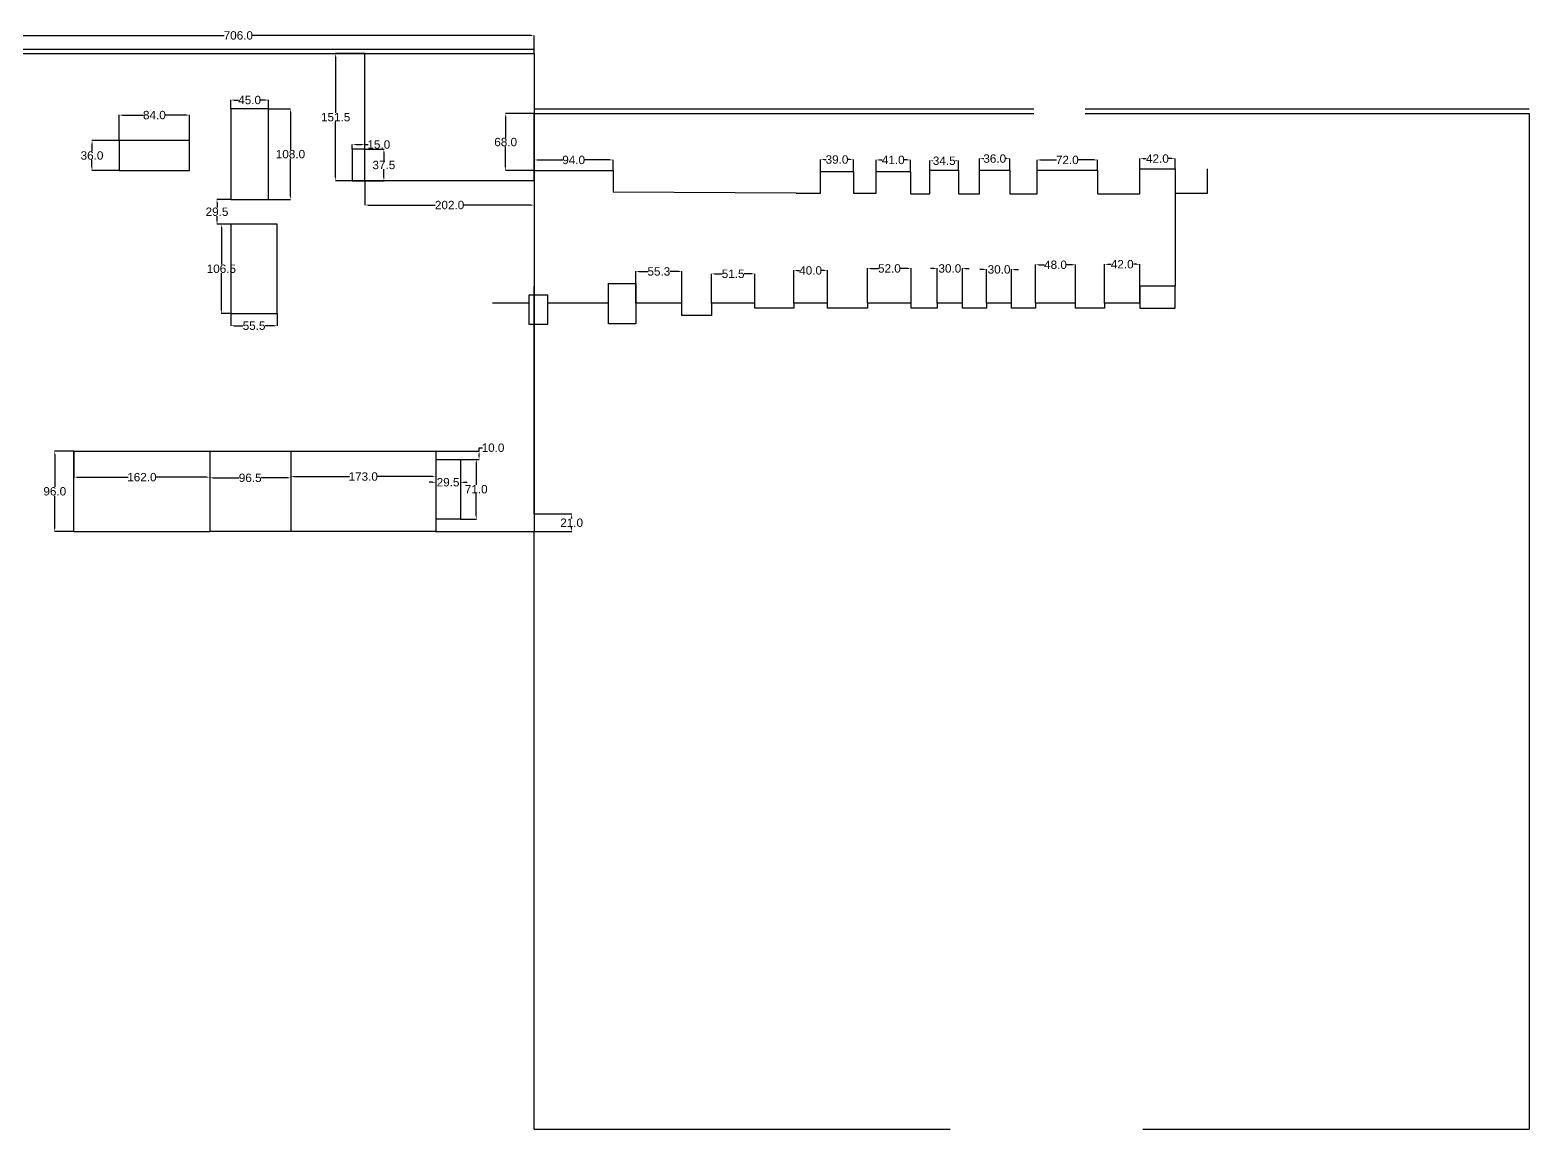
# Model space of a CAD drawing. Header units: inches. Extents: x -870 to 1892, y -713 to 598.
# Drawn here: x 105 to 1892, y -713 to 598 of the extents above; entities that cross this region are included whole.
import ezdxf

# ---------------------------------------------------------------- set-up
doc = ezdxf.new("R2010")
doc.units = ezdxf.units.IN
doc.header["$MEASUREMENT"] = 0
for name, color, linetype in [('Door', 84, 'Continuous'), ('Furniture', 15, 'Continuous'), ('Layer1', 5, 'Continuous'), ('machine guides', 50, 'Continuous'), ('Racks', 140, 'Continuous'), ('Shearing Machine', 100, 'Continuous'), ('Table', 40, 'Continuous'), ('Text', 7, 'Continuous'), ('Walls', 1, 'Continuous')]:
    doc.layers.add(name, color=color, linetype=linetype)
doc.styles.get("Standard").update_dxf_attribs({"font": 'arial.ttf'})
doc.dimstyles.get("Standard").update_dxf_attribs({"dimtxt": 10, "dimasz": 4, "dimexe": 0.18, "dimexo": 0.0625, "dimgap": 0.09, "dimtad": 0, "dimtih": 1, "dimtoh": 1, "dimdec": 1, "dimzin": 0, "dimdsep": 46, "dimtxsty": 'Standard', "dimcen": 0.09, "dimadec": 0, "dimazin": 0, "dimtfac": 1, "dimtdec": 1, "dimtofl": 0, "dimtmove": 0, "dimatfit": 3, "dimfxl": 1, "dimtolj": 1, "dimtzin": 0, "dimarcsym": 0})

# ---------------------------------------------------------------- blocks, each defined once
blk = doc.blocks.new('*D2')
at = {"layer": 'Defpoints', "color": 0, "transparency": 16777216}
for p in [(706, 591.7), (0, 570), (706, 570)]:
    blk.add_point(p, dxfattribs=at)
at = {"layer": 'Text', "color": 0, "lineweight": -2, "transparency": 16777216}
for p, q in [((0, 570.1), (0, 591.8)), ((4, 591.7), (336.1, 591.7)), ((702, 591.7), (369.9, 591.7)), ((706, 570.1), (706, 591.8))]:
    blk.add_line(p, q, dxfattribs=at)
at = {"layer": 'Text', "color": 0, "transparency": 16777216}
for points in [[(4, 592.3), (4, 591), (0, 591.7)], [(702, 592.3), (702, 591), (706, 591.7)]]:
    blk.add_solid(points, dxfattribs=at)
at = {"layer": 'Text', "color": 0, "transparency": 16777216, "insert": (353, 591.7), "char_height": 10, "attachment_point": 5}
blk.add_mtext('\\A1;706.0', dxfattribs=at)
blk = doc.blocks.new('*D13')
at = {"layer": 'Defpoints', "color": 0, "transparency": 16777216}
for p in [(157, 96), (319, 96), (319, 64.9)]:
    blk.add_point(p, dxfattribs=at)
at = {"layer": 'Text', "color": 0, "lineweight": -2, "transparency": 16777216}
for p, q in [((157, 95.9), (157, 64.7)), ((319, 95.9), (319, 64.7)), ((161, 64.9), (221.5, 64.9)), ((315, 64.9), (254.5, 64.9))]:
    blk.add_line(p, q, dxfattribs=at)
at = {"layer": 'Text', "color": 0, "transparency": 16777216}
for points in [[(161, 65.5), (161, 64.2), (157, 64.9)], [(315, 65.5), (315, 64.2), (319, 64.9)]]:
    blk.add_solid(points, dxfattribs=at)
at = {"layer": 'Text', "color": 0, "transparency": 16777216, "insert": (238, 64.9), "char_height": 10, "attachment_point": 5}
blk.add_mtext('\\A1;162.0', dxfattribs=at)
blk = doc.blocks.new('*D14')
at = {"layer": 'Defpoints', "color": 0, "transparency": 16777216}
for p in [(319, 96), (415.5, 96), (415.5, 64.1)]:
    blk.add_point(p, dxfattribs=at)
at = {"layer": 'Text', "color": 0, "lineweight": -2, "transparency": 16777216}
for p, q in [((319, 95.9), (319, 63.9)), ((415.5, 95.9), (415.5, 63.9)), ((323, 64.1), (354.1, 64.1)), ((411.5, 64.1), (380.4, 64.1))]:
    blk.add_line(p, q, dxfattribs=at)
at = {"layer": 'Text', "color": 0, "transparency": 16777216}
for points in [[(323, 64.8), (323, 63.4), (319, 64.1)], [(411.5, 64.8), (411.5, 63.4), (415.5, 64.1)]]:
    blk.add_solid(points, dxfattribs=at)
at = {"layer": 'Text', "color": 0, "transparency": 16777216, "insert": (367.2, 64.1), "char_height": 10, "attachment_point": 5}
blk.add_mtext('\\A1;96.5', dxfattribs=at)
blk = doc.blocks.new('*D15')
at = {"layer": 'Defpoints', "color": 0, "transparency": 16777216}
for p in [(415.5, 96), (588.5, 96), (588.5, 65.6)]:
    blk.add_point(p, dxfattribs=at)
at = {"layer": 'Text', "color": 0, "lineweight": -2, "transparency": 16777216}
for p, q in [((415.5, 95.9), (415.5, 65.4)), ((588.5, 95.9), (588.5, 65.4)), ((419.5, 65.6), (485.5, 65.6)), ((584.5, 65.6), (518.5, 65.6))]:
    blk.add_line(p, q, dxfattribs=at)
at = {"layer": 'Text', "color": 0, "transparency": 16777216}
for points in [[(419.5, 66.3), (419.5, 65), (415.5, 65.6)], [(584.5, 66.3), (584.5, 65), (588.5, 65.6)]]:
    blk.add_solid(points, dxfattribs=at)
at = {"layer": 'Text', "color": 0, "transparency": 16777216, "insert": (502, 65.6), "char_height": 10, "attachment_point": 5}
blk.add_mtext('\\A1;173.0', dxfattribs=at)
blk = doc.blocks.new('*D16')
at = {"layer": 'Defpoints', "color": 0, "transparency": 16777216}
for p in [(157, 96), (134.1, 0), (157, 0)]:
    blk.add_point(p, dxfattribs=at)
at = {"layer": 'Text', "color": 0, "lineweight": -2, "transparency": 16777216}
for p, q in [((156.9, 96), (133.9, 96)), ((134.1, 92), (134.1, 53.2)), ((134.1, 4), (134.1, 42.8)), ((156.9, 0), (133.9, 0))]:
    blk.add_line(p, q, dxfattribs=at)
at = {"layer": 'Text', "color": 0, "transparency": 16777216}
for points in [[(133.4, 92), (134.7, 92), (134.1, 96)], [(133.4, 4), (134.7, 4), (134.1, 0)]]:
    blk.add_solid(points, dxfattribs=at)
at = {"layer": 'Text', "color": 0, "transparency": 16777216, "insert": (134.1, 48), "char_height": 10, "attachment_point": 5}
blk.add_mtext('\\A1;96.0', dxfattribs=at)
blk = doc.blocks.new('*D17')
at = {"layer": 'Defpoints', "color": 0, "transparency": 16777216}
for p in [(327.6, 396.1), (344, 396.1), (344, 366.6)]:
    blk.add_point(p, dxfattribs=at)
at = {"layer": 'Text', "color": 0, "lineweight": -2, "transparency": 16777216}
for p, q in [((343.9, 396.1), (327.4, 396.1)), ((327.6, 392.1), (327.6, 386.6)), ((327.6, 370.6), (327.6, 376.2)), ((343.9, 366.6), (327.4, 366.6))]:
    blk.add_line(p, q, dxfattribs=at)
at = {"layer": 'Text', "color": 0, "transparency": 16777216}
for points in [[(326.9, 392.1), (328.3, 392.1), (327.6, 396.1)], [(326.9, 370.6), (328.3, 370.6), (327.6, 366.6)]]:
    blk.add_solid(points, dxfattribs=at)
at = {"layer": 'Text', "color": 0, "transparency": 16777216, "insert": (327.6, 381.4), "char_height": 10, "attachment_point": 5}
blk.add_mtext('\\A1;29.5', dxfattribs=at)
blk = doc.blocks.new('*D18')
at = {"layer": 'Defpoints', "color": 0, "transparency": 16777216}
for p in [(389, 504.1), (415.2, 504.1), (389, 396.1)]:
    blk.add_point(p, dxfattribs=at)
at = {"layer": 'Text', "color": 0, "lineweight": -2, "transparency": 16777216}
for p, q in [((389.1, 504.1), (415.4, 504.1)), ((415.2, 500.1), (415.2, 455.3)), ((415.2, 400.1), (415.2, 444.9)), ((389.1, 396.1), (415.4, 396.1))]:
    blk.add_line(p, q, dxfattribs=at)
at = {"layer": 'Text', "color": 0, "transparency": 16777216}
for points in [[(414.6, 500.1), (415.9, 500.1), (415.2, 504.1)], [(414.6, 400.1), (415.9, 400.1), (415.2, 396.1)]]:
    blk.add_solid(points, dxfattribs=at)
at = {"layer": 'Text', "color": 0, "transparency": 16777216, "insert": (415.2, 450.1), "char_height": 10, "attachment_point": 5}
blk.add_mtext('\\A1;108.0', dxfattribs=at)
blk = doc.blocks.new('*D19')
at = {"layer": 'Defpoints', "color": 0, "transparency": 16777216}
for p in [(344, 514.7), (344, 504.1), (389, 504.1)]:
    blk.add_point(p, dxfattribs=at)
at = {"layer": 'Text', "color": 0, "lineweight": -2, "transparency": 16777216}
for p, q in [((344, 504.2), (344, 514.8)), ((348, 514.7), (353.2, 514.7)), ((385, 514.7), (379.8, 514.7)), ((389, 504.2), (389, 514.8))]:
    blk.add_line(p, q, dxfattribs=at)
at = {"layer": 'Text', "color": 0, "transparency": 16777216}
for points in [[(348, 515.3), (348, 514), (344, 514.7)], [(385, 515.3), (385, 514), (389, 514.7)]]:
    blk.add_solid(points, dxfattribs=at)
at = {"layer": 'Text', "color": 0, "transparency": 16777216, "insert": (366.5, 514.7), "char_height": 10, "attachment_point": 5}
blk.add_mtext('\\A1;45.0', dxfattribs=at)
blk = doc.blocks.new('*D20')
at = {"layer": 'Defpoints', "color": 0, "transparency": 16777216}
for p in [(344, 260.1), (399.5, 260.1), (399.5, 245.5)]:
    blk.add_point(p, dxfattribs=at)
at = {"layer": 'Text', "color": 0, "lineweight": -2, "transparency": 16777216}
for p, q in [((344, 260.1), (344, 245.3)), ((399.5, 260.1), (399.5, 245.3)), ((348, 245.5), (358.6, 245.5)), ((395.5, 245.5), (384.9, 245.5))]:
    blk.add_line(p, q, dxfattribs=at)
at = {"layer": 'Text', "color": 0, "transparency": 16777216}
for points in [[(348, 246.1), (348, 244.8), (344, 245.5)], [(395.5, 246.1), (395.5, 244.8), (399.5, 245.5)]]:
    blk.add_solid(points, dxfattribs=at)
at = {"layer": 'Text', "color": 0, "transparency": 16777216, "insert": (371.8, 245.5), "char_height": 10, "attachment_point": 5}
blk.add_mtext('\\A1;55.5', dxfattribs=at)
blk = doc.blocks.new('*D21')
at = {"layer": 'Defpoints', "color": 0, "transparency": 16777216}
for p in [(344, 366.6), (332.8, 260.1), (344, 260.1)]:
    blk.add_point(p, dxfattribs=at)
at = {"layer": 'Text', "color": 0, "lineweight": -2, "transparency": 16777216}
for p, q in [((343.9, 366.6), (332.6, 366.6)), ((332.8, 362.6), (332.8, 318.6)), ((332.8, 264.1), (332.8, 308.2)), ((343.9, 260.1), (332.6, 260.1))]:
    blk.add_line(p, q, dxfattribs=at)
at = {"layer": 'Text', "color": 0, "transparency": 16777216}
for points in [[(332.2, 362.6), (333.5, 362.6), (332.8, 366.6)], [(332.2, 264.1), (333.5, 264.1), (332.8, 260.1)]]:
    blk.add_solid(points, dxfattribs=at)
at = {"layer": 'Text', "color": 0, "transparency": 16777216, "insert": (332.8, 313.4), "char_height": 10, "attachment_point": 5}
blk.add_mtext('\\A1;106.5', dxfattribs=at)
blk = doc.blocks.new('*D22')
at = {"layer": 'Defpoints', "color": 0, "transparency": 16777216}
for p in [(504, 570), (469.1, 418.5), (504, 418.5)]:
    blk.add_point(p, dxfattribs=at)
at = {"layer": 'Text', "color": 0, "lineweight": -2, "transparency": 16777216}
for p, q in [((503.9, 570), (469, 570)), ((469.1, 566), (469.1, 499.4)), ((469.1, 422.5), (469.1, 489.1)), ((503.9, 418.5), (469, 418.5))]:
    blk.add_line(p, q, dxfattribs=at)
at = {"layer": 'Text', "color": 0, "transparency": 16777216}
for points in [[(468.5, 566), (469.8, 566), (469.1, 570)], [(468.5, 422.5), (469.8, 422.5), (469.1, 418.5)]]:
    blk.add_solid(points, dxfattribs=at)
at = {"layer": 'Text', "color": 0, "transparency": 16777216, "insert": (469.1, 494.2), "char_height": 10, "attachment_point": 5}
blk.add_mtext('\\A1;151.5', dxfattribs=at)
blk = doc.blocks.new('*D23')
at = {"layer": 'Defpoints', "color": 0, "transparency": 16777216}
for p in [(504, 418.5), (706, 418.5), (706, 389.4)]:
    blk.add_point(p, dxfattribs=at)
at = {"layer": 'Text', "color": 0, "lineweight": -2, "transparency": 16777216}
for p, q in [((504, 418.4), (504, 389.2)), ((706, 418.4), (706, 389.2)), ((508, 389.4), (588, 389.4)), ((702, 389.4), (622, 389.4))]:
    blk.add_line(p, q, dxfattribs=at)
at = {"layer": 'Text', "color": 0, "transparency": 16777216}
for points in [[(508, 390), (508, 388.7), (504, 389.4)], [(702, 390), (702, 388.7), (706, 389.4)]]:
    blk.add_solid(points, dxfattribs=at)
at = {"layer": 'Text', "color": 0, "transparency": 16777216, "insert": (605, 389.4), "char_height": 10, "attachment_point": 5}
blk.add_mtext('\\A1;202.0', dxfattribs=at)
blk = doc.blocks.new('*D35')
at = {"layer": 'Defpoints', "color": 0, "transparency": 16777216}
for p in [(588.5, 96), (640.3, 96), (588.5, 86)]:
    blk.add_point(p, dxfattribs=at)
at = {"layer": 'Text', "color": 0, "lineweight": -2, "transparency": 16777216}
for p, q in [((588.6, 96), (640.4, 96)), ((640.3, 96), (640.3, 100)), ((640.3, 100), (644.3, 100)), ((640.3, 90), (640.3, 92)), ((588.6, 86), (640.4, 86))]:
    blk.add_line(p, q, dxfattribs=at)
at = {"layer": 'Text', "color": 0, "transparency": 16777216}
for points in [[(639.6, 92), (640.9, 92), (640.3, 96)], [(639.6, 90), (640.9, 90), (640.3, 86)]]:
    blk.add_solid(points, dxfattribs=at)
at = {"layer": 'Text', "color": 0, "transparency": 16777216, "insert": (656.8, 100), "char_height": 10, "attachment_point": 5}
blk.add_mtext('\\A1;10.0', dxfattribs=at)
blk = doc.blocks.new('*D36')
at = {"layer": 'Defpoints', "color": 0, "transparency": 16777216}
for p in [(588.5, 86), (618, 86), (588.5, 58.8)]:
    blk.add_point(p, dxfattribs=at)
at = {"layer": 'Text', "color": 0, "lineweight": -2, "transparency": 16777216}
for p, q in [((588.5, 85.9), (588.5, 58.6)), ((618, 85.9), (618, 58.6)), ((584.5, 58.8), (580.5, 58.8)), ((622, 58.8), (626, 58.8))]:
    blk.add_line(p, q, dxfattribs=at)
at = {"layer": 'Text', "color": 0, "transparency": 16777216}
for points in [[(584.5, 59.5), (584.5, 58.1), (588.5, 58.8)], [(622, 59.5), (622, 58.1), (618, 58.8)]]:
    blk.add_solid(points, dxfattribs=at)
at = {"layer": 'Text', "color": 0, "transparency": 16777216, "insert": (603.2, 58.8), "char_height": 10, "attachment_point": 5}
blk.add_mtext('\\A1;29.5', dxfattribs=at)
blk = doc.blocks.new('*D37')
at = {"layer": 'Defpoints', "color": 0, "transparency": 16777216}
for p in [(618, 86), (618, 15), (636.8, 15)]:
    blk.add_point(p, dxfattribs=at)
at = {"layer": 'Text', "color": 0, "lineweight": -2, "transparency": 16777216}
for p, q in [((618.1, 86), (637, 86)), ((636.8, 82), (636.8, 55.7)), ((636.8, 19), (636.8, 45.3)), ((618.1, 15), (637, 15))]:
    blk.add_line(p, q, dxfattribs=at)
at = {"layer": 'Text', "color": 0, "transparency": 16777216}
for points in [[(636.1, 82), (637.5, 82), (636.8, 86)], [(636.1, 19), (637.5, 19), (636.8, 15)]]:
    blk.add_solid(points, dxfattribs=at)
at = {"layer": 'Text', "color": 0, "transparency": 16777216, "insert": (636.8, 50.5), "char_height": 10, "attachment_point": 5}
blk.add_mtext('\\A1;71.0', dxfattribs=at)
blk = doc.blocks.new('*D38')
at = {"layer": 'Defpoints', "color": 0, "transparency": 16777216}
for p in [(504, 456), (526.6, 456), (504, 418.5)]:
    blk.add_point(p, dxfattribs=at)
at = {"layer": 'Text', "color": 0, "lineweight": -2, "transparency": 16777216}
for p, q in [((504.1, 456), (526.8, 456)), ((526.6, 452), (526.6, 442.4)), ((526.6, 422.5), (526.6, 432.1)), ((504.1, 418.5), (526.8, 418.5))]:
    blk.add_line(p, q, dxfattribs=at)
at = {"layer": 'Text', "color": 0, "transparency": 16777216}
for points in [[(525.9, 452), (527.3, 452), (526.6, 456)], [(525.9, 422.5), (527.3, 422.5), (526.6, 418.5)]]:
    blk.add_solid(points, dxfattribs=at)
at = {"layer": 'Text', "color": 0, "transparency": 16777216, "insert": (526.6, 437.2), "char_height": 10, "attachment_point": 5}
blk.add_mtext('\\A1;37.5', dxfattribs=at)
blk = doc.blocks.new('*D39')
at = {"layer": 'Defpoints', "color": 0, "transparency": 16777216}
for p in [(489, 456), (504, 461.6), (504, 456)]:
    blk.add_point(p, dxfattribs=at)
at = {"layer": 'Text', "color": 0, "lineweight": -2, "transparency": 16777216}
for p, q in [((489, 456.1), (489, 461.7)), ((493, 461.6), (500, 461.6)), ((504, 456.1), (504, 461.7)), ((504, 461.6), (508, 461.6))]:
    blk.add_line(p, q, dxfattribs=at)
at = {"layer": 'Text', "color": 0, "transparency": 16777216}
for points in [[(493, 462.2), (493, 460.9), (489, 461.6)], [(500, 462.2), (500, 460.9), (504, 461.6)]]:
    blk.add_solid(points, dxfattribs=at)
at = {"layer": 'Text', "color": 0, "transparency": 16777216, "insert": (520.6, 461.6), "char_height": 10, "attachment_point": 5}
blk.add_mtext('\\A1;15.0', dxfattribs=at)
blk = doc.blocks.new('*D40')
at = {"layer": 'Defpoints', "color": 0, "transparency": 16777216}
for p in [(294.9, 496.7), (210.9, 466.5), (294.9, 466.5)]:
    blk.add_point(p, dxfattribs=at)
at = {"layer": 'Text', "color": 0, "lineweight": -2, "transparency": 16777216}
for p, q in [((210.9, 466.6), (210.9, 496.9)), ((214.9, 496.7), (239.8, 496.7)), ((290.9, 496.7), (266, 496.7)), ((294.9, 466.6), (294.9, 496.9))]:
    blk.add_line(p, q, dxfattribs=at)
at = {"layer": 'Text', "color": 0, "transparency": 16777216}
for points in [[(214.9, 497.4), (214.9, 496.1), (210.9, 496.7)], [(290.9, 497.4), (290.9, 496.1), (294.9, 496.7)]]:
    blk.add_solid(points, dxfattribs=at)
at = {"layer": 'Text', "color": 0, "transparency": 16777216, "insert": (252.9, 496.7), "char_height": 10, "attachment_point": 5}
blk.add_mtext('\\A1;84.0', dxfattribs=at)
blk = doc.blocks.new('*D41')
at = {"layer": 'Defpoints', "color": 0, "transparency": 16777216}
for p in [(178.5, 466.5), (210.9, 466.5), (210.9, 430.5)]:
    blk.add_point(p, dxfattribs=at)
at = {"layer": 'Text', "color": 0, "lineweight": -2, "transparency": 16777216}
for p, q in [((210.8, 466.5), (178.4, 466.5)), ((178.5, 462.5), (178.5, 453.7)), ((210.8, 430.5), (178.4, 430.5)), ((178.5, 434.5), (178.5, 443.3))]:
    blk.add_line(p, q, dxfattribs=at)
at = {"layer": 'Text', "color": 0, "transparency": 16777216}
for points in [[(177.9, 462.5), (179.2, 462.5), (178.5, 466.5)], [(177.9, 434.5), (179.2, 434.5), (178.5, 430.5)]]:
    blk.add_solid(points, dxfattribs=at)
at = {"layer": 'Text', "color": 0, "transparency": 16777216, "insert": (178.5, 448.5), "char_height": 10, "attachment_point": 5}
blk.add_mtext('\\A1;36.0', dxfattribs=at)
blk = doc.blocks.new('*D44')
at = {"layer": 'Defpoints', "color": 0, "transparency": 16777216}
for p in [(706, 21), (750.6, 21), (706, 0)]:
    blk.add_point(p, dxfattribs=at)
at = {"layer": 'Door', "color": 0, "lineweight": -2, "transparency": 16777216}
for p, q in [((706.1, 21), (750.8, 21)), ((706.1, 0), (750.8, 0)), ((750.6, 17), (750.6, 15.7)), ((750.6, 4), (750.6, 5.3))]:
    blk.add_line(p, q, dxfattribs=at)
at = {"layer": 'Door', "color": 0, "transparency": 16777216}
for points in [[(749.9, 17), (751.2, 17), (750.6, 21)], [(749.9, 4), (751.2, 4), (750.6, 0)]]:
    blk.add_solid(points, dxfattribs=at)
at = {"layer": 'Door', "color": 0, "transparency": 16777216, "insert": (750.6, 10.5), "char_height": 10, "attachment_point": 5}
blk.add_mtext('\\A1;21.0', dxfattribs=at)
blk = doc.blocks.new('*D46')
at = {"layer": 'Defpoints', "color": 0, "transparency": 16777216}
for p in [(706, 443.2), (706, 430.5), (800, 430.5)]:
    blk.add_point(p, dxfattribs=at)
at = {"layer": 'machine guides', "color": 0, "lineweight": -2, "transparency": 16777216}
for p, q in [((706, 430.6), (706, 443.4)), ((710, 443.2), (739.9, 443.2)), ((796, 443.2), (766.1, 443.2)), ((800, 430.6), (800, 443.4))]:
    blk.add_line(p, q, dxfattribs=at)
at = {"layer": 'machine guides', "color": 0, "transparency": 16777216}
for points in [[(710, 443.9), (710, 442.6), (706, 443.2)], [(796, 443.9), (796, 442.6), (800, 443.2)]]:
    blk.add_solid(points, dxfattribs=at)
at = {"layer": 'machine guides', "color": 0, "transparency": 16777216, "insert": (753, 443.2), "char_height": 10, "attachment_point": 5}
blk.add_mtext('\\A1;94.0', dxfattribs=at)
blk = doc.blocks.new('*D47')
at = {"layer": 'Defpoints', "color": 0, "transparency": 16777216}
for p in [(1047.6, 429.5), (1086.6, 443.7), (1086.6, 429.5)]:
    blk.add_point(p, dxfattribs=at)
at = {"layer": 'machine guides', "color": 0, "lineweight": -2, "transparency": 16777216}
for p, q in [((1047.6, 429.5), (1047.6, 443.9)), ((1051.6, 443.7), (1054, 443.7)), ((1082.6, 443.7), (1080.1, 443.7)), ((1086.6, 429.5), (1086.6, 443.9))]:
    blk.add_line(p, q, dxfattribs=at)
at = {"layer": 'machine guides', "color": 0, "transparency": 16777216}
for points in [[(1051.6, 444.4), (1051.6, 443.1), (1047.6, 443.7)], [(1082.6, 444.4), (1082.6, 443.1), (1086.6, 443.7)]]:
    blk.add_solid(points, dxfattribs=at)
at = {"layer": 'machine guides', "color": 0, "transparency": 16777216, "insert": (1067.1, 443.7), "char_height": 10, "attachment_point": 5}
blk.add_mtext('\\A1;39.0', dxfattribs=at)
blk = doc.blocks.new('*D48')
at = {"layer": 'Defpoints', "color": 0, "transparency": 16777216}
for p in [(1113.7, 429.5), (1154.7, 443.2), (1154.7, 429.5)]:
    blk.add_point(p, dxfattribs=at)
at = {"layer": 'machine guides', "color": 0, "lineweight": -2, "transparency": 16777216}
for p, q in [((1113.7, 429.5), (1113.7, 443.4)), ((1117.7, 443.2), (1120.9, 443.2)), ((1150.7, 443.2), (1147.4, 443.2)), ((1154.7, 429.5), (1154.7, 443.4))]:
    blk.add_line(p, q, dxfattribs=at)
at = {"layer": 'machine guides', "color": 0, "transparency": 16777216}
for points in [[(1117.7, 443.9), (1117.7, 442.6), (1113.7, 443.2)], [(1150.7, 443.9), (1150.7, 442.6), (1154.7, 443.2)]]:
    blk.add_solid(points, dxfattribs=at)
at = {"layer": 'machine guides', "color": 0, "transparency": 16777216, "insert": (1134.2, 443.2), "char_height": 10, "attachment_point": 5}
blk.add_mtext('\\A1;41.0', dxfattribs=at)
blk = doc.blocks.new('*D49')
at = {"layer": 'Defpoints', "color": 0, "transparency": 16777216}
for p in [(1177.7, 431.1), (1212.2, 442.2), (1212.2, 431.1)]:
    blk.add_point(p, dxfattribs=at)
at = {"layer": 'machine guides', "color": 0, "lineweight": -2, "transparency": 16777216}
for p, q in [((1177.7, 431.1), (1177.7, 442.4)), ((1181.7, 442.2), (1181.8, 442.2)), ((1208.2, 442.2), (1208.1, 442.2)), ((1212.2, 431.1), (1212.2, 442.4))]:
    blk.add_line(p, q, dxfattribs=at)
at = {"layer": 'machine guides', "color": 0, "transparency": 16777216}
for points in [[(1181.7, 442.9), (1181.7, 441.6), (1177.7, 442.2)], [(1208.2, 442.9), (1208.2, 441.6), (1212.2, 442.2)]]:
    blk.add_solid(points, dxfattribs=at)
at = {"layer": 'machine guides', "color": 0, "transparency": 16777216, "insert": (1195, 442.2), "char_height": 10, "attachment_point": 5}
blk.add_mtext('\\A1;34.5', dxfattribs=at)
blk = doc.blocks.new('*D50')
at = {"layer": 'Defpoints', "color": 0, "transparency": 16777216}
for p in [(1237.2, 431.1), (1273.2, 444.8), (1273.2, 431.1)]:
    blk.add_point(p, dxfattribs=at)
at = {"layer": 'machine guides', "color": 0, "lineweight": -2, "transparency": 16777216}
for p, q in [((1237.2, 431.1), (1237.2, 444.9)), ((1241.2, 444.8), (1242.1, 444.8)), ((1269.2, 444.8), (1268.2, 444.8)), ((1273.2, 431.1), (1273.2, 444.9))]:
    blk.add_line(p, q, dxfattribs=at)
at = {"layer": 'machine guides', "color": 0, "transparency": 16777216}
for points in [[(1241.2, 445.4), (1241.2, 444.1), (1237.2, 444.8)], [(1269.2, 445.4), (1269.2, 444.1), (1273.2, 444.8)]]:
    blk.add_solid(points, dxfattribs=at)
at = {"layer": 'machine guides', "color": 0, "transparency": 16777216, "insert": (1255.2, 444.8), "char_height": 10, "attachment_point": 5}
blk.add_mtext('\\A1;36.0', dxfattribs=at)
blk = doc.blocks.new('*D51')
at = {"layer": 'Defpoints', "color": 0, "transparency": 16777216}
for p in [(1305.8, 431.1), (1377.8, 443.2), (1377.8, 431.1)]:
    blk.add_point(p, dxfattribs=at)
at = {"layer": 'machine guides', "color": 0, "lineweight": -2, "transparency": 16777216}
for p, q in [((1305.8, 431.1), (1305.8, 443.4)), ((1309.8, 443.2), (1328.8, 443.2)), ((1373.8, 443.2), (1354.8, 443.2)), ((1377.8, 431.1), (1377.8, 443.4))]:
    blk.add_line(p, q, dxfattribs=at)
at = {"layer": 'machine guides', "color": 0, "transparency": 16777216}
for points in [[(1309.8, 443.9), (1309.8, 442.6), (1305.8, 443.2)], [(1373.8, 443.9), (1373.8, 442.6), (1377.8, 443.2)]]:
    blk.add_solid(points, dxfattribs=at)
at = {"layer": 'machine guides', "color": 0, "transparency": 16777216, "insert": (1341.8, 443.2), "char_height": 10, "attachment_point": 5}
blk.add_mtext('\\A1;72.0', dxfattribs=at)
blk = doc.blocks.new('*D52')
at = {"layer": 'Defpoints', "color": 0, "transparency": 16777216}
for p in [(1428.3, 432.6), (1470.3, 444.8), (1470.3, 432.6)]:
    blk.add_point(p, dxfattribs=at)
at = {"layer": 'machine guides', "color": 0, "lineweight": -2, "transparency": 16777216}
for p, q in [((1428.3, 432.6), (1428.3, 444.9)), ((1432.3, 444.8), (1436, 444.8)), ((1466.3, 444.8), (1462.6, 444.8)), ((1470.3, 432.6), (1470.3, 444.9))]:
    blk.add_line(p, q, dxfattribs=at)
at = {"layer": 'machine guides', "color": 0, "transparency": 16777216}
for points in [[(1432.3, 445.4), (1432.3, 444.1), (1428.3, 444.8)], [(1466.3, 445.4), (1466.3, 444.1), (1470.3, 444.8)]]:
    blk.add_solid(points, dxfattribs=at)
at = {"layer": 'machine guides', "color": 0, "transparency": 16777216, "insert": (1449.3, 444.8), "char_height": 10, "attachment_point": 5}
blk.add_mtext('\\A1;42.0', dxfattribs=at)
blk = doc.blocks.new('*D53')
at = {"layer": 'Defpoints', "color": 0, "transparency": 16777216}
for p in [(706, 498.5), (671.9, 430.5), (706, 430.5)]:
    blk.add_point(p, dxfattribs=at)
at = {"layer": 'machine guides', "color": 0, "lineweight": -2, "transparency": 16777216}
for p, q in [((705.9, 498.5), (671.8, 498.5)), ((671.9, 494.5), (671.9, 469.7)), ((671.9, 434.5), (671.9, 459.3)), ((705.9, 430.5), (671.8, 430.5))]:
    blk.add_line(p, q, dxfattribs=at)
at = {"layer": 'machine guides', "color": 0, "transparency": 16777216}
for points in [[(671.3, 494.5), (672.6, 494.5), (671.9, 498.5)], [(671.3, 434.5), (672.6, 434.5), (671.9, 430.5)]]:
    blk.add_solid(points, dxfattribs=at)
at = {"layer": 'machine guides', "color": 0, "transparency": 16777216, "insert": (671.9, 464.5), "char_height": 10, "attachment_point": 5}
blk.add_mtext('\\A1;68.0', dxfattribs=at)
blk = doc.blocks.new('*D55')
at = {"layer": 'Defpoints', "color": 0, "transparency": 16777216}
for p in [(1386.3, 318.8), (1386.3, 272.6), (1428.3, 272.6)]:
    blk.add_point(p, dxfattribs=at)
at = {"layer": 'machine guides', "color": 0, "lineweight": -2, "transparency": 16777216}
for p, q in [((1386.3, 272.6), (1386.3, 318.9)), ((1390.3, 318.8), (1394, 318.8)), ((1424.3, 318.8), (1420.6, 318.8)), ((1428.3, 272.6), (1428.3, 318.9))]:
    blk.add_line(p, q, dxfattribs=at)
at = {"layer": 'machine guides', "color": 0, "transparency": 16777216}
for points in [[(1390.3, 319.4), (1390.3, 318.1), (1386.3, 318.8)], [(1424.3, 319.4), (1424.3, 318.1), (1428.3, 318.8)]]:
    blk.add_solid(points, dxfattribs=at)
at = {"layer": 'machine guides', "color": 0, "transparency": 16777216, "insert": (1407.3, 318.8), "char_height": 10, "attachment_point": 5}
blk.add_mtext('\\A1;42.0', dxfattribs=at)
blk = doc.blocks.new('*D57')
at = {"layer": 'Defpoints', "color": 0, "transparency": 16777216}
for p in [(1303.7, 318.2), (1303.7, 272.6), (1351.7, 272.6)]:
    blk.add_point(p, dxfattribs=at)
at = {"layer": 'machine guides', "color": 0, "lineweight": -2, "transparency": 16777216}
for p, q in [((1303.7, 272.6), (1303.7, 318.4)), ((1307.7, 318.2), (1314.4, 318.2)), ((1347.7, 318.2), (1340.9, 318.2)), ((1351.7, 272.6), (1351.7, 318.4))]:
    blk.add_line(p, q, dxfattribs=at)
at = {"layer": 'machine guides', "color": 0, "transparency": 16777216}
for points in [[(1307.7, 318.9), (1307.7, 317.6), (1303.7, 318.2)], [(1347.7, 318.9), (1347.7, 317.6), (1351.7, 318.2)]]:
    blk.add_solid(points, dxfattribs=at)
at = {"layer": 'machine guides', "color": 0, "transparency": 16777216, "insert": (1327.7, 318.2), "char_height": 10, "attachment_point": 5}
blk.add_mtext('\\A1;48.0', dxfattribs=at)
blk = doc.blocks.new('*D58')
at = {"layer": 'Defpoints', "color": 0, "transparency": 16777216}
for p in [(1245.4, 312.6), (1245.4, 272.6), (1275.4, 272.6)]:
    blk.add_point(p, dxfattribs=at)
at = {"layer": 'machine guides', "color": 0, "lineweight": -2, "transparency": 16777216}
for p, q in [((1241.4, 312.6), (1237.4, 312.6)), ((1245.4, 272.6), (1245.4, 312.8)), ((1275.4, 272.6), (1275.4, 312.8)), ((1279.4, 312.6), (1283.4, 312.6))]:
    blk.add_line(p, q, dxfattribs=at)
at = {"layer": 'machine guides', "color": 0, "transparency": 16777216}
for points in [[(1241.4, 313.3), (1241.4, 311.9), (1245.4, 312.6)], [(1279.4, 313.3), (1279.4, 311.9), (1275.4, 312.6)]]:
    blk.add_solid(points, dxfattribs=at)
at = {"layer": 'machine guides', "color": 0, "transparency": 16777216, "insert": (1260.4, 312.6), "char_height": 10, "attachment_point": 5}
blk.add_mtext('\\A1;30.0', dxfattribs=at)
blk = doc.blocks.new('*D59')
at = {"layer": 'Defpoints', "color": 0, "transparency": 16777216}
for p in [(1186.7, 313.8), (1186.7, 272.6), (1216.7, 272.6)]:
    blk.add_point(p, dxfattribs=at)
at = {"layer": 'machine guides', "color": 0, "lineweight": -2, "transparency": 16777216}
for p, q in [((1182.7, 313.8), (1178.7, 313.8)), ((1186.7, 272.6), (1186.7, 314)), ((1216.7, 272.6), (1216.7, 314)), ((1220.7, 313.8), (1224.7, 313.8))]:
    blk.add_line(p, q, dxfattribs=at)
at = {"layer": 'machine guides', "color": 0, "transparency": 16777216}
for points in [[(1182.7, 314.4), (1182.7, 313.1), (1186.7, 313.8)], [(1220.7, 314.4), (1220.7, 313.1), (1216.7, 313.8)]]:
    blk.add_solid(points, dxfattribs=at)
at = {"layer": 'machine guides', "color": 0, "transparency": 16777216, "insert": (1201.7, 313.8), "char_height": 10, "attachment_point": 5}
blk.add_mtext('\\A1;30.0', dxfattribs=at)
blk = doc.blocks.new('*D60')
at = {"layer": 'Defpoints', "color": 0, "transparency": 16777216}
for p in [(1103.6, 313.8), (1103.6, 272.6), (1155.6, 272.6)]:
    blk.add_point(p, dxfattribs=at)
at = {"layer": 'machine guides', "color": 0, "lineweight": -2, "transparency": 16777216}
for p, q in [((1103.6, 272.6), (1103.6, 314)), ((1107.6, 313.8), (1116.6, 313.8)), ((1151.6, 313.8), (1142.7, 313.8)), ((1155.6, 272.6), (1155.6, 314))]:
    blk.add_line(p, q, dxfattribs=at)
at = {"layer": 'machine guides', "color": 0, "transparency": 16777216}
for points in [[(1107.6, 314.4), (1107.6, 313.1), (1103.6, 313.8)], [(1151.6, 314.4), (1151.6, 313.1), (1155.6, 313.8)]]:
    blk.add_solid(points, dxfattribs=at)
at = {"layer": 'machine guides', "color": 0, "transparency": 16777216, "insert": (1129.6, 313.8), "char_height": 10, "attachment_point": 5}
blk.add_mtext('\\A1;52.0', dxfattribs=at)
blk = doc.blocks.new('*D61')
at = {"layer": 'Defpoints', "color": 0, "transparency": 16777216}
for p in [(1015.6, 311.4), (1015.6, 272.6), (1055.6, 272.6)]:
    blk.add_point(p, dxfattribs=at)
at = {"layer": 'machine guides', "color": 0, "lineweight": -2, "transparency": 16777216}
for p, q in [((1015.6, 272.6), (1015.6, 311.6)), ((1019.6, 311.4), (1022.3, 311.4)), ((1051.6, 311.4), (1048.9, 311.4)), ((1055.6, 272.6), (1055.6, 311.6))]:
    blk.add_line(p, q, dxfattribs=at)
at = {"layer": 'machine guides', "color": 0, "transparency": 16777216}
for points in [[(1019.6, 312.1), (1019.6, 310.8), (1015.6, 311.4)], [(1051.6, 312.1), (1051.6, 310.8), (1055.6, 311.4)]]:
    blk.add_solid(points, dxfattribs=at)
at = {"layer": 'machine guides', "color": 0, "transparency": 16777216, "insert": (1035.6, 311.4), "char_height": 10, "attachment_point": 5}
blk.add_mtext('\\A1;40.0', dxfattribs=at)
blk = doc.blocks.new('*D62')
at = {"layer": 'Defpoints', "color": 0, "transparency": 16777216}
for p in [(917.5, 307.4), (917.5, 272.6), (969, 272.6)]:
    blk.add_point(p, dxfattribs=at)
at = {"layer": 'machine guides', "color": 0, "lineweight": -2, "transparency": 16777216}
for p, q in [((917.5, 272.6), (917.5, 307.6)), ((921.5, 307.4), (930.1, 307.4)), ((965, 307.4), (956.3, 307.4)), ((969, 272.6), (969, 307.6))]:
    blk.add_line(p, q, dxfattribs=at)
at = {"layer": 'machine guides', "color": 0, "transparency": 16777216}
for points in [[(921.5, 308.1), (921.5, 306.8), (917.5, 307.4)], [(965, 308.1), (965, 306.8), (969, 307.4)]]:
    blk.add_solid(points, dxfattribs=at)
at = {"layer": 'machine guides', "color": 0, "transparency": 16777216, "insert": (943.2, 307.4), "char_height": 10, "attachment_point": 5}
blk.add_mtext('\\A1;51.5', dxfattribs=at)
blk = doc.blocks.new('*D63')
at = {"layer": 'Defpoints', "color": 0, "transparency": 16777216}
for p in [(827, 310.2), (827, 272.6), (882.2, 272.6)]:
    blk.add_point(p, dxfattribs=at)
at = {"layer": 'machine guides', "color": 0, "lineweight": -2, "transparency": 16777216}
for p, q in [((827, 272.6), (827, 310.4)), ((831, 310.2), (841.5, 310.2)), ((878.2, 310.2), (867.7, 310.2)), ((882.2, 272.6), (882.2, 310.4))]:
    blk.add_line(p, q, dxfattribs=at)
at = {"layer": 'machine guides', "color": 0, "transparency": 16777216}
for points in [[(831, 310.9), (831, 309.5), (827, 310.2)], [(878.2, 310.9), (878.2, 309.5), (882.2, 310.2)]]:
    blk.add_solid(points, dxfattribs=at)
at = {"layer": 'machine guides', "color": 0, "transparency": 16777216, "insert": (854.6, 310.2), "char_height": 10, "attachment_point": 5}
blk.add_mtext('\\A1;55.3', dxfattribs=at)

msp = doc.modelspace()

# ---------------------------------------------------------------- linework, layer by layer
at = {"layer": 'Door'}
for p, q in [((706, 62), (706, 292.5)), ((706, 21), (706, 62))]:
    msp.add_line(p, q, dxfattribs=at)
at = {"layer": 'Furniture'}
for p, q in [((588.5, 96), (588.5, 86)), ((588.5, 86), (618, 86)), ((618, 86), (618, 15)), ((618, 15), (588.5, 15))]:
    msp.add_line(p, q, dxfattribs=at)
at = {"layer": 'Layer1'}
for p, q in [((504, 456), (489, 456)), ((489, 456), (489, 418.5)), ((504, 418.5), (504, 456)), ((489, 418.5), (504, 418.5))]:
    msp.add_line(p, q, dxfattribs=at)
at = {"layer": 'machine guides'}
for p, q in [((706, 498.5), (706, 430.5)), ((706, 430.5), (800, 430.5)), ((800, 430.5), (800, 404.65)), ((1047.59, 429.48), (1086.59, 429.48)), ((1047.59, 403.63), (1047.59, 429.48)), ((1086.59, 429.48), (1086.59, 403.63)), ((1113.67, 403.63), (1113.67, 429.48)), ((1113.67, 429.48), (1154.67, 429.48)), ((1154.67, 429.48), (1154.67, 402.62)), ((1177.71, 402.62), (1177.71, 431.05)), ((1177.71, 431.05), (1212.21, 431.05)), ((1212.21, 431.05), (1212.21, 402.62)), ((1237.18, 402.62), (1237.18, 431.05)), ((1237.18, 431.05), (1273.18, 431.05)), ((1273.18, 431.05), (1273.18, 402.62)), ((1305.8, 402.62), (1305.8, 431.05)), ((1305.8, 431.05), (1377.8, 431.05)), ((1377.8, 431.05), (1377.8, 402.62)), ((1428.29, 402.62), (1428.29, 432.57)), ((1428.29, 432.57), (1470.29, 432.57)), ((1470.29, 432.57), (1470.29, 394.57)), ((1509.11, 403.63), (1509.11, 432.57)), ((1018.59, 403.63), (800, 404.65)), ((1018.59, 403.63), (1047.59, 403.63)), ((1086.59, 403.63), (1113.67, 403.63)), ((1154.67, 402.62), (1177.71, 402.62)), ((1212.21, 402.62), (1237.18, 402.62)), ((1273.18, 402.62), (1305.8, 402.62)), ((1377.8, 402.62), (1428.29, 402.62)), ((1470.29, 403.63), (1509.11, 403.63)), ((1470.29, 394.57), (1470.29, 292.57)), ((794.36, 247.65), (794.36, 295.93)), ((794.36, 295.93), (826.97, 295.93)), ((826.97, 295.93), (826.97, 272.57)), ((1470.29, 292.57), (1428.29, 292.57)), ((1428.29, 292.57), (1428.29, 266.59)), ((1428.29, 292.57), (1428.29, 272.57)), ((1470.29, 266.59), (1470.29, 292.57)), ((699.36, 272.57), (656.36, 272.57)), ((722.36, 281.95), (699.36, 281.95)), ((699.36, 281.95), (699.36, 247.54)), ((722.36, 272.57), (722.36, 281.95)), ((794.36, 272.57), (722.36, 272.57)), ((722.36, 247.54), (722.36, 272.57)), ((882.22, 272.57), (826.97, 272.57)), ((826.97, 272.57), (826.97, 247.65)), ((882.22, 257.53), (882.22, 272.57)), ((968.98, 272.57), (917.48, 272.57)), ((917.48, 272.57), (917.48, 257.53)), ((968.98, 266.38), (968.98, 272.57)), ((1055.61, 272.57), (1015.61, 272.57)), ((1015.61, 272.57), (1015.61, 266.38)), ((1055.61, 266.38), (1055.61, 272.57)), ((1155.64, 272.57), (1103.64, 272.57)), ((1103.64, 272.57), (1103.64, 266.38)), ((1155.64, 266.38), (1155.64, 272.57)), ((1216.75, 272.57), (1186.75, 272.57)), ((1186.75, 272.57), (1186.75, 266.38)), ((1216.75, 266.38), (1216.75, 272.57)), ((1275.4, 272.57), (1245.4, 272.57)), ((1245.4, 272.57), (1245.4, 266.38)), ((1275.4, 266.38), (1275.4, 272.57)), ((1333.68, 272.57), (1303.68, 272.57)), ((1303.68, 272.57), (1303.68, 266.38)), ((1351.68, 272.57), (1333.68, 272.57)), ((1351.68, 266.38), (1351.68, 272.57)), ((1428.29, 272.57), (1386.29, 272.57)), ((1386.29, 272.57), (1386.29, 266.38)), ((917.48, 257.53), (882.22, 257.53)), ((1015.61, 266.38), (968.98, 266.38)), ((1103.64, 266.38), (1055.61, 266.38)), ((1186.75, 266.38), (1155.64, 266.38)), ((1245.4, 266.38), (1216.75, 266.38)), ((1303.68, 266.38), (1275.4, 266.38)), ((1386.29, 266.38), (1351.68, 266.38)), ((1428.29, 266.59), (1470.29, 266.59)), ((699.36, 247.54), (722.36, 247.54)), ((826.97, 247.65), (794.36, 247.65))]:
    msp.add_line(p, q, dxfattribs=at)
at = {"layer": 'Racks'}
for p, q in [((157, 0), (157, 96)), ((157, 96), (319, 96)), ((319, 96), (319, 0)), ((319, 96), (415.5, 96)), ((415.5, 96), (415.5, 0)), ((415.5, 96), (588.5, 96)), ((588.5, 96), (588.5, 0)), ((157, 0), (319, 0)), ((415.5, 0), (319, 0)), ((588.5, 0), (415.5, 0))]:
    msp.add_line(p, q, dxfattribs=at)
at = {"layer": 'Shearing Machine'}
for p, q in [((389, 504.13), (344, 504.13)), ((344, 504.13), (344, 396.13)), ((389, 396.13), (389, 504.13)), ((344, 396.13), (389, 396.13)), ((399.5, 366.62), (344, 366.62)), ((344, 366.62), (344, 260.12)), ((399.5, 260.12), (399.5, 366.62)), ((344, 260.12), (399.5, 260.12))]:
    msp.add_line(p, q, dxfattribs=at)
at = {"layer": 'Table'}
for p, q in [((294.89, 466.52), (210.89, 466.52)), ((210.89, 466.52), (210.89, 430.52)), ((294.89, 430.52), (294.89, 466.52)), ((210.89, 430.52), (294.89, 430.52))]:
    msp.add_line(p, q, dxfattribs=at)
at = {"layer": 'Walls'}
for p, q in [((0, 575.5), (706, 575.5)), ((0, 570), (706, 570)), ((504, 418.5), (504, 570)), ((706, 570), (706, 0)), ((706, 570), (706, 418.5)), ((706, 570), (706, 570)), ((706, 504), (1302, 504)), ((1363, 504), (1892.5, 504)), ((706, 418.5), (706, 498.5)), ((706, 498.5), (1302, 498.5)), ((1363, 498.5), (1892.5, 498.5)), ((1892.5, 498.5), (1892.5, 0)), ((706, 418.5), (504, 418.5)), ((157, 0), (143, 0)), ((588.5, 0), (706, 0)), ((706, -712.5), (706, 0)), ((1892.5, 0), (1892.5, -712.5)), ((706, -712.5), (1202, -712.5)), ((1432, -712.5), (1892.5, -712.5))]:
    msp.add_line(p, q, dxfattribs=at)

# ---------------------------------------------------------------- dimensions: what is measured, and where the dimension line sits
at = {"layer": 'Door'}
dim = msp.add_linear_dim(base=(750.57, 21), p1=(706, 0), p2=(706, 21), angle=90, dimstyle='Standard', dxfattribs=at)
dim.commit()
dim.dimension.update_dxf_attribs({"geometry": '*D44', "text_midpoint": (750.57, 10.5)})
at = {"layer": 'machine guides'}
dim = msp.add_linear_dim(base=(671.94, 430.5), p1=(706, 498.5), p2=(706, 430.5), angle=90, dimstyle='Standard', dxfattribs=at)
dim.commit()
dim.dimension.update_dxf_attribs({"geometry": '*D53', "text_midpoint": (671.94, 464.5)})
for base, p1, p2, picture, middle in [((706, 443.24), (800, 430.5), (706, 430.5), '*D46', (753, 443.24)), ((1086.59, 443.75), (1047.59, 429.48), (1086.59, 429.48), '*D47', (1067.09, 443.75)), ((1154.67, 443.24), (1113.67, 429.48), (1154.67, 429.48), '*D48', (1134.17, 443.24)), ((1212.21, 442.22), (1177.71, 431.05), (1212.21, 431.05), '*D49', (1194.96, 442.22)), ((1273.18, 444.76), (1237.18, 431.05), (1273.18, 431.05), '*D50', (1255.18, 444.76)), ((1377.8, 443.24), (1305.8, 431.05), (1377.8, 431.05), '*D51', (1341.8, 443.24)), ((1470.29, 444.76), (1428.29, 432.57), (1470.29, 432.57), '*D52', (1449.29, 444.76)), ((1303.68, 318.24), (1351.68, 272.57), (1303.68, 272.57), '*D57', (1327.68, 318.24)), ((1386.29, 318.76), (1428.29, 272.57), (1386.29, 272.57), '*D55', (1407.29, 318.76)), ((826.96721818, 310.19077602), (882.21721818, 272.57405154), (826.96721818, 272.57405154), '*D63', (854.59221818, 310.19077602)), ((917.48, 307.45), (968.98, 272.57), (917.48, 272.57), '*D62', (943.23, 307.45)), ((1015.61, 311.42), (1055.61, 272.57), (1015.61, 272.57), '*D61', (1035.61, 311.42)), ((1103.64, 313.78), (1155.64, 272.57), (1103.64, 272.57), '*D60', (1129.64, 313.78)), ((1186.75, 313.78), (1216.75, 272.57), (1186.75, 272.57), '*D59', (1201.75, 313.78)), ((1245.4, 312.61), (1275.4, 272.57), (1245.4, 272.57), '*D58', (1260.4, 312.61))]:
    dim = msp.add_linear_dim(base=base, p1=p1, p2=p2, dimstyle='Standard', dxfattribs=at)
    dim.commit()
    dim.dimension.update_dxf_attribs({"geometry": picture, "text_midpoint": middle})
at = {"layer": 'Text'}
for base, p1, p2, picture, middle in [((706, 591.66), (0, 570), (706, 570), '*D2', (353, 591.66)), ((344, 514.67), (389, 504.13), (344, 504.13), '*D19', (366.5, 514.67)), ((294.89, 496.73), (210.89, 466.52), (294.89, 466.52), '*D40', (252.89, 496.73)), ((504, 461.56), (489, 456), (504, 456), '*D39', (520.59, 461.56)), ((706, 389.36), (504, 418.5), (706, 418.5), '*D23', (605, 389.36)), ((399.5, 245.47), (344, 260.12), (399.5, 260.12), '*D20', (371.75, 245.47)), ((319, 64.86), (157, 96), (319, 96), '*D13', (238, 64.86)), ((415.5, 64.09), (319, 96), (415.5, 96), '*D14', (367.25, 64.09)), ((588.5, 65.63), (415.5, 96), (588.5, 96), '*D15', (502, 65.63)), ((588.5, 58.81), (618, 86), (588.5, 86), '*D36', (603.25, 58.81))]:
    dim = msp.add_linear_dim(base=base, p1=p1, p2=p2, dimstyle='Standard', dxfattribs=at)
    dim.commit()
    dim.dimension.update_dxf_attribs({"geometry": picture, "text_midpoint": middle})
for base, p1, p2, picture, middle in [((469.14, 418.5), (504, 570), (504, 418.5), '*D22', (469.14, 494.25)), ((415.24, 504.13), (389, 396.13), (389, 504.13), '*D18', (415.24, 450.13)), ((178.53, 466.52), (210.89, 430.52), (210.89, 466.52), '*D41', (178.53, 448.52)), ((526.6, 456), (504, 418.5), (504, 456), '*D38', (526.6, 437.25)), ((327.6, 396.13), (344, 366.62), (344, 396.13), '*D17', (327.6, 381.38)), ((332.83, 260.12), (344, 366.62), (344, 260.12), '*D21', (332.83, 313.38)), ((134.08, 0), (157, 96), (157, 0), '*D16', (134.08, 48)), ((640.25, 96), (588.5, 86), (588.5, 96), '*D35', (656.84, 100)), ((636.79, 15), (618, 86), (618, 15), '*D37', (636.79, 50.5))]:
    dim = msp.add_linear_dim(base=base, p1=p1, p2=p2, angle=90, dimstyle='Standard', dxfattribs=at)
    dim.commit()
    dim.dimension.update_dxf_attribs({"geometry": picture, "text_midpoint": middle})

doc.saveas('drawing.dxf')
